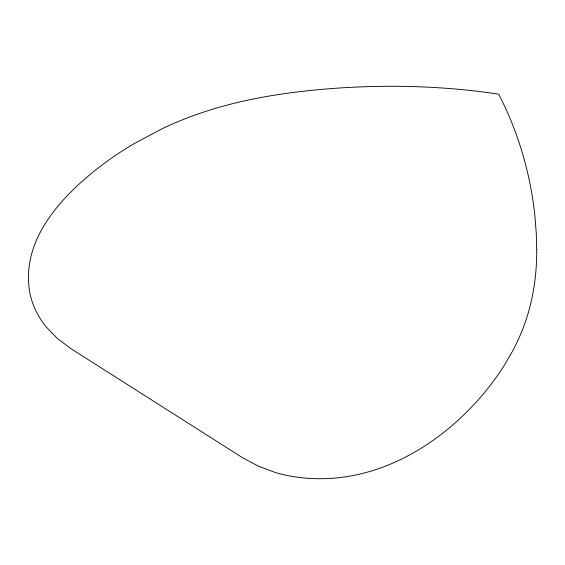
<?xml version="1.0" encoding="UTF-8"?>
<svg xmlns="http://www.w3.org/2000/svg" width="565" height="565" viewBox="0 0 565 565"><rect width="100%" height="100%" fill="white"/><g stroke="black" fill="none" stroke-linecap="round" stroke-linejoin="round"><path stroke-width="0.85" d="M536.75 249.617C536.849 276.271 532.767 303.073 523.155 328.004A283.856 214.552 -11 0 1 512.519 351.239L503.245 367.003L497.892 374.991A307.854 232.695 -11 0 1 479.402 398.487C439.619 443.892 382.964 478.407 321.217 478.71A132.464 100.125 -11 0 1 275.24 472.446L258.163 466.097L242.187 457.495L71.324 348.909L57.369 338.491L46.139 326.853A132.464 100.125 -11 0 1 29.98 293.638C19.429 237.731 65.547 191.86 106.651 161.604A307.854 232.695 -11 0 1 133.962 143.715L162.268 128.658A283.856 214.552 -11 0 1 190.61 116.672C236.431 99.532 285.198 92.031 333.788 88.401A610.447 461.407 -11 0 1 415.727 86.671C443.497 87.582 471.231 89.99 498.704 94.164C508.698 113.523 516.777 133.863 522.893 154.775A610.447 461.407 -11 0 1 534.928 216.226L536.291 233.479L536.75 249.617"/></g></svg>
